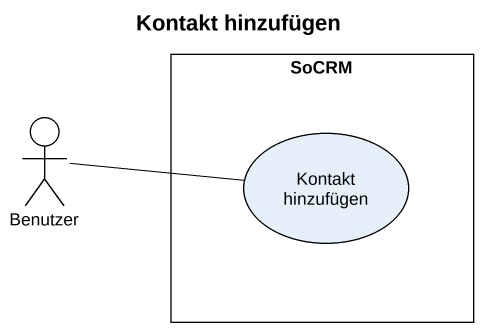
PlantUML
@startuml
title Kontakt hinzufügen
rectangle SoCRM {
  usecase "Kontakt hinzufügen" as Kontakt_hinzufügen
}
actor Benutzer
Benutzer -right- Kontakt_hinzufügen
@enduml
